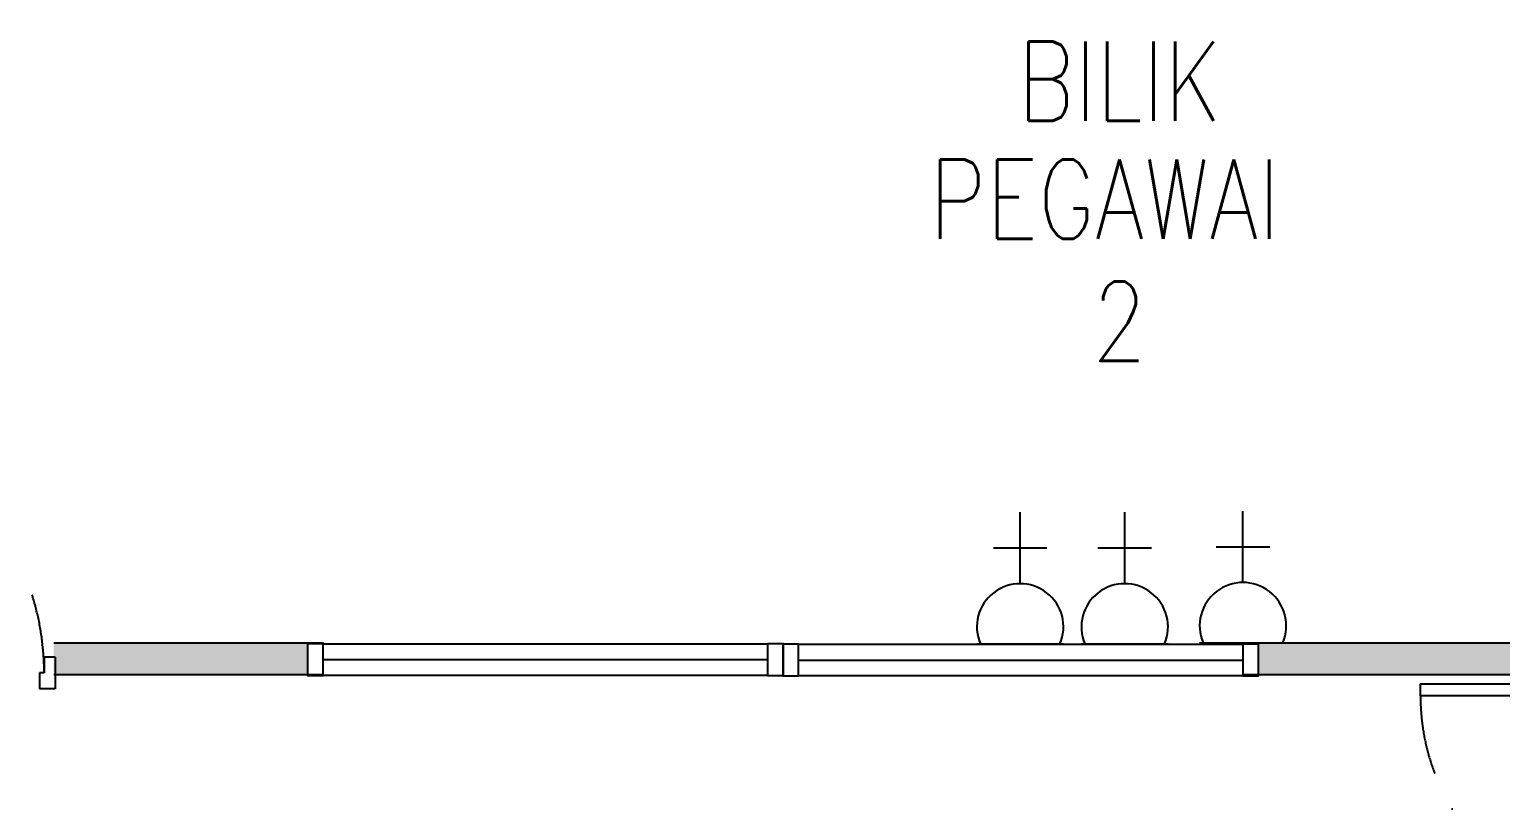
# Model space of a CAD drawing. Header units: inches. Extents: x -106706990 to 300603, y -86718466 to 1728185.
# Drawn here: x 142506 to 147143, y 25742 to 28182 of the extents above; entities that cross this region are included whole.
import ezdxf
from ezdxf.enums import TextEntityAlignment as Align

# ---------------------------------------------------------------- set-up
doc = ezdxf.new("R2010")
doc.units = ezdxf.units.IN
doc.header["$MEASUREMENT"] = 0
doc.linetypes.add('DASHDOT', pattern=[1, 0.5, -0.25, 0, -0.25])
doc.linetypes.add('DASHED2', pattern=[0.375, 0.25, -0.125])
for name, color, linetype in [('A-ARR', 4, 'Continuous'), ('A-DOOR', 9, 'Continuous'), ('A-HATCH', 8, 'Continuous'), ('A-PARTITION', 4, 'Continuous'), ('A-ROOMSYM', 3, 'Continuous'), ('A-WIN', 9, 'Continuous'), ('ELECT', 6, 'Continuous'), ('elk_LAMPU', 6, 'Continuous')]:
    doc.layers.add(name, color=color, linetype=linetype)
doc.layers.get('elk_LAMPU').off()
doc.styles.add('style1', font='romans.shx', dxfattribs={"height": 750})

# ---------------------------------------------------------------- blocks, each defined once
blk = doc.blocks.new('A$C58571686')
at = {"layer": 'A-WIN', "color": 8, "ltscale": 790000000.0}
for p, q in [((50, 100), (1450, 100)), ((1450, 0), (50, 0))]:
    blk.add_line(p, q, dxfattribs=at)
at = {"layer": 'A-WIN', "color": 8}
blk.add_line((50, 50), (1450, 50), dxfattribs=at)
for points in [[(50, 100), (0, 100), (0, 0), (50, 0)], [(1500, 100), (1450, 100), (1450, 0), (1500, 0)]]:
    blk.add_lwpolyline(points, close=True, dxfattribs=at)
blk = doc.blocks.new('A$C4F656F16')
at = {"layer": 'A-DOOR', "color": 8}
for p, q in [((35, 100), (35, 877.1)), ((35, 877.1), (73, 877.1)), ((73, 100), (73, 877.1)), ((35, 100), (73, 100))]:
    blk.add_line(p, q, dxfattribs=at)
at = {"layer": 'A-DOOR', "color": 8, "linetype": 'Continuous'}
for p, q in [((0, 100), (35, 100)), ((0, 100), (0, 100)), ((0, 100), (0, 0)), ((0, 100), (0, 100)), ((35, 100), (35, 50)), ((900, 100), (865, 100)), ((865, 100), (865, 50)), ((900, 100), (900, 100)), ((900, 100), (900, 0)), ((900, 100), (900, 100)), ((35, 50), (50, 50)), ((50, 50), (50, 0)), ((865, 50), (850, 50)), ((850, 50), (850, 0)), ((0, 0), (50, 0)), ((900, 0), (850, 0))]:
    blk.add_line(p, q, dxfattribs=at)
at = {"layer": 'A-DOOR', "color": 8, "linetype": 'DASHDOT', "ltscale": 500}
blk.add_arc((35, 48), 830, 0.1381, 87.3759, dxfattribs=at)
blk = doc.blocks.new('A$C28642CDE')
at = {"layer": 'A-DOOR', "color": 8}
for p, q in [((32, 150), (0, 150)), ((0, 150), (0, 0)), ((32, 150), (32, 110)), ((1468, 150), (1500, 150)), ((1468, 150), (1468, 110)), ((1500, 150), (1500, 0)), ((50, 110), (32, 110)), ((50, 110), (50, 40)), ((1450, 110), (1450, 40)), ((1450, 110), (1468, 110)), ((50, 40), (32, 40)), ((32, 0), (32, 40)), ((1450, 40), (1468, 40)), ((1468, 0), (1468, 40)), ((32, 0), (0, 0)), ((1468, 0), (1500, 0))]:
    blk.add_line(p, q, dxfattribs=at)
for points in [[(32, 150), (70, 150), (70, 828.9), (32, 828.9)], [(1468, 150), (1430, 150), (1430, 828.9), (1468, 828.9)]]:
    blk.add_lwpolyline(points, close=True, dxfattribs=at)
at = {"layer": 'A-DOOR', "color": 8, "linetype": 'DASHDOT', "ltscale": 500}
for centre, start, end in [((71.9, 150.8), 359.9322, 90.1574), ((1428.1, 150.8), 89.8426, 180.0678)]:
    blk.add_arc(centre, 678.1, start, end, dxfattribs=at)
blk = doc.blocks.new('SOCKET(in)')
at = {"layer": 'ELECT', "color": 6}
for p, q in [((86605160, -1198079.2), (86605160, -1197854.2)), ((86605075.7, -1197966.7), (86605244.4, -1197966.7)), ((86605023.6, -1198269), (86605296.4, -1198269))]:
    blk.add_line(p, q, dxfattribs=at)
blk.add_arc((86605160, -1198215.6), 136.4, 336.9763, 203.0237, dxfattribs=at)

msp = doc.modelspace()

# ---------------------------------------------------------------- hatches: boundary and pattern name
at = {"layer": 'A-HATCH'}
h = msp.add_hatch(dxfattribs=at)
h.set_pattern_fill('DOTS', color=8, scale=800)
h.set_pattern_definition([(0, (114889.653, -264791.58), (25, 50), [0, -50])])
h.paths.add_polyline_path([(143157.8, 26147.7), (143157.8, 26247.7), (142582.8, 26247.7), (142582.8, 26147.7)])
h.paths.add_polyline_path([(143382.8, 26147.7), (143382.8, 26247.7), (143157.8, 26247.7), (143157.8, 26147.7)])
h.paths.add_polyline_path([(147657.8, 26147.7), (147657.8, 28259.7), (147607.8, 28259.7), (147607.8, 26247.7), (146382.8, 26247.7), (146382.8, 26147.7)])
h.paths.add_polyline_path([(147707.8, 28259.7), (147657.8, 28259.7), (147657.8, 26147.7), (147707.8, 26147.7)])

# ---------------------------------------------------------------- linework, layer by layer
at = {"layer": 'A-PARTITION', "color": 8}
for p, q in [((143432.8, 26247.7), (142582.8, 26247.7)), ((147607.8, 26247.7), (146332.8, 26247.7)), ((143432.8, 26147.7), (142582.8, 26147.7)), ((147707.8, 26147.7), (146332.8, 26147.7))]:
    msp.add_line(p, q, dxfattribs=at)

# ---------------------------------------------------------------- block references
at = {"layer": 'A-ARR', "color": 8}
for p in [(143382.7, 26145.7), (144880.6, 26144.2)]:
    msp.add_blockref('A$C58571686', p, dxfattribs=at)
at = {"layer": 'A-DOOR', "color": 8}
msp.add_blockref('A$C4F656F16', (141687.8, 26103.4), dxfattribs=at)
at = {"layer": 'A-DOOR', "color": 8, "rotation": 90}
msp.add_blockref('A$C28642CDE', (147719.9, 24651.5), dxfattribs=at)
at = {"layer": 'elk_LAMPU', "color": 0, "linetype": 'DASHED2', "lineweight": 18}
for p in [(-86459530.8, 1224514.2), (-86459201.2, 1224514.2), (-86458828.6, 1224517.8)]:
    msp.add_blockref('SOCKET(in)', p, dxfattribs=at)

# ---------------------------------------------------------------- texts
at = {"layer": 'A-ROOMSYM', "color": 8, "style": 'style1', "width": 0.8}
for s, p in [('BILIK', (145942.4, 27894.3)), ('PEGAWAI', (145895.5, 27522.2)), ('2', (145942.4, 27137.3))]:
    msp.add_text(s, height=250, dxfattribs=at).set_placement(p, align=Align.CENTER)

doc.saveas('drawing.dxf')
